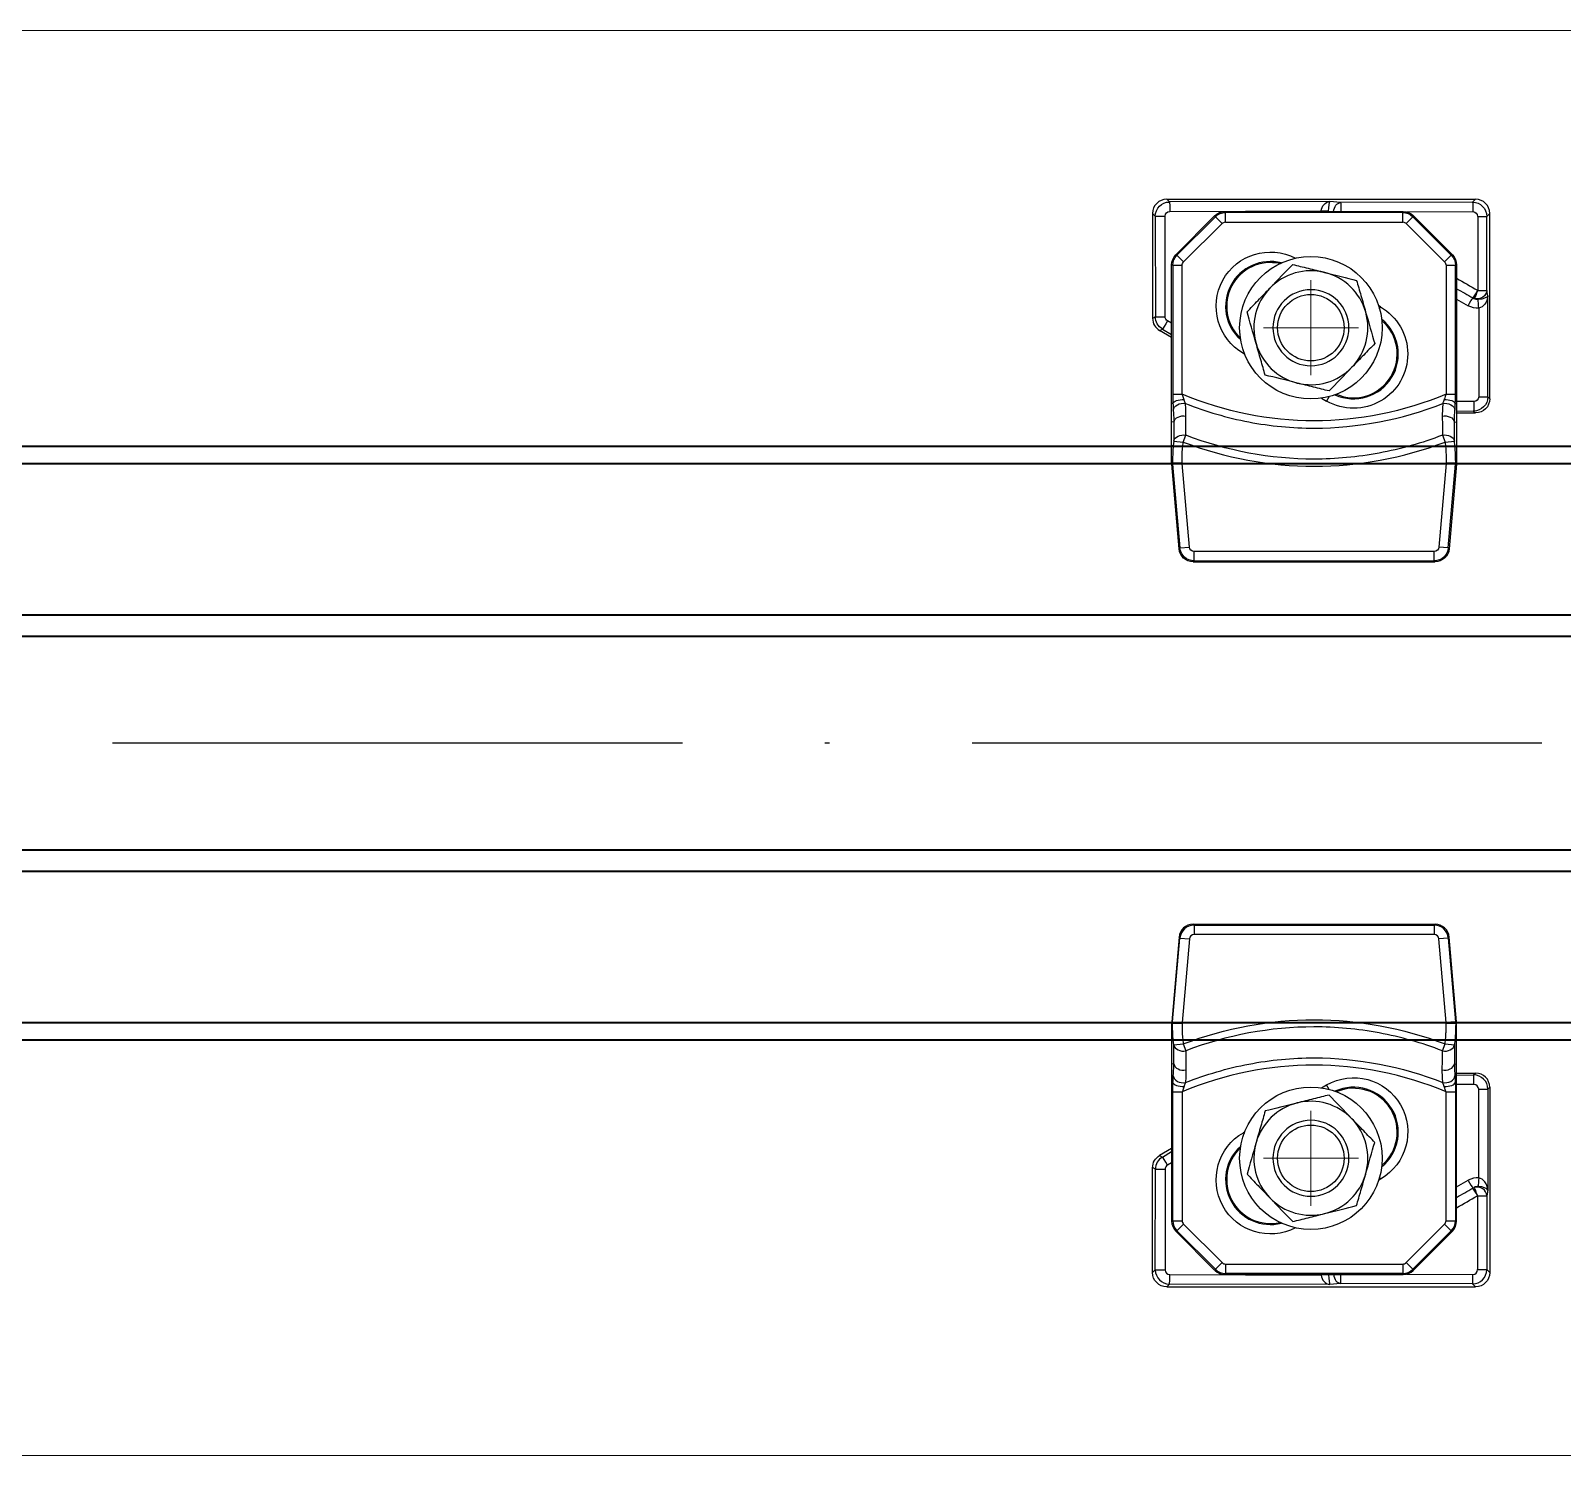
# Model space of a CAD drawing. Header units: centimetres. Extents: x 470464 to 524273, y 49611 to 59074.
# Drawn here: x 489144.79 to 489177.04, y 54392.56 to 54422.56 of the extents above; entities that cross this region are included whole.
import ezdxf

# ---------------------------------------------------------------- set-up
doc = ezdxf.new("R2010")
doc.units = ezdxf.units.CM
doc.header["$MEASUREMENT"] = 0
for name, pattern in [('1244_Aselsan_MIUM_3000$0$ACAD_ISO10W100', [18, 12, -3, 0, -3]), ('ACAD_ISO08W100', [36, 24, -3, 6, -3]), ('CHAIN', [0.3543, 0.2362, -0.0295, 0.0591, -0.0295]), ('XKITLINE00', [0])]:
    doc.linetypes.add(name, pattern=pattern)
for name, color, linetype, lineweight in [('1', 7, 'Continuous', 25), ('AAA_EKSEN', 1, 'ACAD_ISO08W100', 9), ('S-COLS-CONC', 4, 'Continuous', 40)]:
    doc.layers.add(name, color=color, linetype=linetype, lineweight=lineweight)

# ---------------------------------------------------------------- blocks, each defined once
blk = doc.blocks.new('K')
at = {"color": 2, "linetype": 'XKITLINE00', "lineweight": 0}
for p, q in [((489128.412, 45922.563), (489199.746, 45922.563)), ((489128.412, 45892.563), (489199.746, 45892.563))]:
    blk.add_line(p, q, dxfattribs=at)
at = {"color": 2, "linetype": '1244_Aselsan_MIUM_3000$0$ACAD_ISO10W100'}
blk.add_line((489128.412, 45907.563), (489228.2, 45907.563), dxfattribs=at)
at = {"layer": '1', "color": 2, "linetype": 'Continuous'}
for p, q in [((489168.711, 45919.013), (489175.213, 45919.013)), ((489168.769, 45918.955), (489168.711, 45919.013)), ((489172.145, 45918.965), (489168.769, 45918.955)), ((489172.373, 45918.942), (489172.145, 45918.965)), ((489175.151, 45918.951), (489172.373, 45918.942)), ((489175.213, 45919.013), (489175.151, 45918.951)), ((489168.412, 45918.714), (489168.47, 45918.655)), ((489168.412, 45918.714), (489168.412, 45916.504)), ((489168.47, 45918.655), (489168.471, 45916.538)), ((489168.677, 45916.539), (489168.676, 45918.656)), ((489168.776, 45918.756), (489171.963, 45918.766)), ((489168.902, 45917.843), (489169.726, 45918.667)), ((489169.736, 45918.645), (489168.925, 45917.833)), ((489169.726, 45918.668), (489169.736, 45918.645)), ((489169.877, 45918.504), (489169.736, 45918.645)), ((489169.947, 45918.732), (489169.938, 45918.755)), ((489169.938, 45918.755), (489173.69, 45918.755)), ((489173.681, 45918.732), (489169.947, 45918.732)), ((489169.947, 45918.533), (489169.947, 45918.732)), ((489173.69, 45918.755), (489173.681, 45918.732)), ((489173.681, 45918.533), (489173.681, 45918.732)), ((489173.751, 45918.504), (489173.892, 45918.645)), ((489173.759, 45918.747), (489175.158, 45918.751)), ((489173.892, 45918.645), (489173.902, 45918.668)), ((489174.703, 45917.833), (489173.892, 45918.645)), ((489173.902, 45918.667), (489174.726, 45917.843)), ((489175.258, 45918.652), (489175.258, 45917.094)), ((489175.258, 45918.652), (489175.45, 45918.652)), ((489175.45, 45918.652), (489175.512, 45918.714)), ((489175.45, 45917.094), (489175.45, 45918.652)), ((489175.512, 45914.811), (489175.512, 45918.714)), ((489169.065, 45917.692), (489169.877, 45918.504)), ((489169.947, 45918.533), (489173.681, 45918.533)), ((489173.751, 45918.504), (489174.563, 45917.692)), ((489168.814, 45917.631), (489168.837, 45917.622)), ((489168.814, 45914.709), (489168.814, 45917.631)), ((489168.837, 45917.622), (489168.837, 45914.908)), ((489168.837, 45917.622), (489169.036, 45917.622)), ((489168.925, 45917.833), (489168.902, 45917.843)), ((489169.065, 45917.692), (489168.925, 45917.833)), ((489169.036, 45914.908), (489169.036, 45917.622)), ((489174.563, 45917.692), (489174.703, 45917.833)), ((489174.592, 45917.622), (489174.791, 45917.622)), ((489174.592, 45917.622), (489174.592, 45914.908)), ((489174.726, 45917.843), (489174.703, 45917.833)), ((489174.791, 45917.622), (489174.814, 45917.631)), ((489174.791, 45914.908), (489174.791, 45917.622)), ((489174.814, 45917.631), (489174.814, 45914.709)), ((489175.258, 45917.094), (489175.45, 45917.094)), ((489175.473, 45916.976), (489175.45, 45917.094)), ((489175.472, 45914.851), (489175.473, 45916.976)), ((489173.212, 45916.744), (489173.174, 45916.766)), ((489173.191, 45916.708), (489173.212, 45916.744)), ((489174.814, 45916.911), (489175.059, 45916.771)), ((489175.281, 45916.72), (489175.28, 45914.852)), ((489168.471, 45916.538), (489168.412, 45916.504)), ((489168.561, 45916.246), (489168.619, 45916.28)), ((489168.619, 45916.28), (489168.814, 45916.166)), ((489168.814, 45916.402), (489168.727, 45916.453)), ((489168.814, 45916.099), (489168.561, 45916.246)), ((489170.324, 45915.767), (489170.338, 45915.79)), ((489170.324, 45915.767), (489170.353, 45915.751)), ((489168.841, 45914.709), (489168.814, 45914.709)), ((489168.837, 45914.908), (489169.036, 45914.908)), ((489171.968, 45914.824), (489172.075, 45914.762)), ((489172.129, 45914.857), (489172.075, 45914.762)), ((489174.592, 45914.908), (489174.791, 45914.908)), ((489174.787, 45914.709), (489174.814, 45914.709)), ((489175.18, 45914.753), (489174.814, 45914.754)), ((489175.512, 45914.811), (489175.472, 45914.851)), ((489174.814, 45914.554), (489175.173, 45914.553)), ((489174.814, 45914.513), (489175.213, 45914.513)), ((489175.173, 45914.553), (489175.213, 45914.513)), ((489168.814, 45913.826), (489168.814, 45914.326)), ((489168.86, 45914.321), (489168.814, 45914.326)), ((489169.057, 45913.899), (489169.112, 45914.044)), ((489174.516, 45914.044), (489174.571, 45913.899)), ((489174.768, 45914.321), (489174.814, 45914.326)), ((489174.814, 45914.326), (489174.814, 45913.826)), ((489168.848, 45913.822), (489168.814, 45913.826)), ((489168.859, 45913.92), (489168.848, 45913.822)), ((489168.848, 45913.822), (489169.047, 45913.802)), ((489168.859, 45913.92), (489169.057, 45913.899)), ((489169.047, 45913.802), (489169.057, 45913.899)), ((489174.571, 45913.899), (489174.769, 45913.92)), ((489174.571, 45913.899), (489174.581, 45913.802)), ((489174.581, 45913.802), (489174.78, 45913.822)), ((489174.78, 45913.822), (489174.769, 45913.92)), ((489174.78, 45913.822), (489174.814, 45913.826)), ((489168.971, 45911.651), (489168.815, 45913.432)), ((489168.833, 45913.46), (489169.032, 45913.459)), ((489168.834, 45913.433), (489169.033, 45913.45)), ((489168.834, 45913.433), (489168.988, 45911.67)), ((489169.187, 45911.687), (489169.033, 45913.45)), ((489174.595, 45913.45), (489174.441, 45911.687)), ((489174.794, 45913.433), (489174.595, 45913.45)), ((489174.596, 45913.459), (489174.795, 45913.46)), ((489174.64, 45911.67), (489174.794, 45913.433)), ((489174.813, 45913.432), (489174.657, 45911.651)), ((489168.988, 45911.67), (489168.971, 45911.651)), ((489168.988, 45911.67), (489169.187, 45911.687)), ((489174.342, 45911.596), (489169.286, 45911.596)), ((489169.286, 45911.397), (489169.286, 45911.596)), ((489174.342, 45911.397), (489174.342, 45911.596)), ((489174.64, 45911.67), (489174.441, 45911.687)), ((489174.657, 45911.651), (489174.64, 45911.67)), ((489169.269, 45911.378), (489169.286, 45911.397)), ((489169.269, 45911.378), (489174.359, 45911.378)), ((489169.286, 45911.397), (489174.342, 45911.397)), ((489174.342, 45911.397), (489174.359, 45911.378)), ((489169.269, 45903.747), (489169.286, 45903.728)), ((489169.269, 45903.747), (489174.359, 45903.747)), ((489169.286, 45903.728), (489169.286, 45903.529)), ((489169.286, 45903.728), (489174.342, 45903.728)), ((489174.342, 45903.728), (489174.359, 45903.747)), ((489174.342, 45903.728), (489174.342, 45903.529)), ((489168.971, 45903.474), (489168.815, 45901.693)), ((489168.834, 45901.692), (489168.988, 45903.455)), ((489168.988, 45903.455), (489168.971, 45903.474)), ((489168.988, 45903.455), (489169.187, 45903.438)), ((489169.187, 45903.438), (489169.033, 45901.675)), ((489174.342, 45903.529), (489169.286, 45903.529)), ((489174.64, 45903.455), (489174.441, 45903.438)), ((489174.595, 45901.675), (489174.441, 45903.438)), ((489174.657, 45903.474), (489174.64, 45903.455)), ((489174.64, 45903.455), (489174.794, 45901.692)), ((489174.813, 45901.693), (489174.657, 45903.474)), ((489168.833, 45901.665), (489169.032, 45901.666)), ((489168.834, 45901.692), (489169.033, 45901.675)), ((489174.794, 45901.692), (489174.595, 45901.675)), ((489174.596, 45901.666), (489174.795, 45901.665)), ((489168.848, 45901.303), (489168.814, 45901.299)), ((489168.814, 45901.299), (489168.814, 45900.799)), ((489168.848, 45901.303), (489169.047, 45901.323)), ((489168.859, 45901.205), (489168.848, 45901.303)), ((489168.859, 45901.205), (489169.057, 45901.226)), ((489169.047, 45901.323), (489169.057, 45901.226)), ((489169.057, 45901.226), (489169.112, 45901.081)), ((489174.516, 45901.081), (489174.571, 45901.226)), ((489174.571, 45901.226), (489174.581, 45901.323)), ((489174.571, 45901.226), (489174.769, 45901.205)), ((489174.581, 45901.323), (489174.78, 45901.303)), ((489174.78, 45901.303), (489174.769, 45901.205)), ((489174.78, 45901.303), (489174.814, 45901.299)), ((489174.814, 45900.799), (489174.814, 45901.299)), ((489168.86, 45900.804), (489168.814, 45900.799)), ((489174.768, 45900.804), (489174.814, 45900.799)), ((489174.814, 45900.613), (489175.213, 45900.613)), ((489174.814, 45900.571), (489175.173, 45900.573)), ((489175.173, 45900.573), (489175.213, 45900.613)), ((489168.814, 45900.416), (489168.814, 45897.494)), ((489168.841, 45900.416), (489168.814, 45900.416)), ((489168.837, 45897.503), (489168.837, 45900.217)), ((489168.837, 45900.217), (489169.036, 45900.217)), ((489169.036, 45900.217), (489169.036, 45897.503)), ((489171.968, 45900.301), (489172.075, 45900.363)), ((489172.129, 45900.268), (489172.075, 45900.363)), ((489174.592, 45900.217), (489174.791, 45900.217)), ((489174.592, 45897.503), (489174.592, 45900.217)), ((489174.787, 45900.416), (489174.814, 45900.416)), ((489174.791, 45900.217), (489174.791, 45897.503)), ((489174.814, 45897.494), (489174.814, 45900.416)), ((489175.18, 45900.372), (489174.814, 45900.371)), ((489175.281, 45898.405), (489175.28, 45900.273)), ((489175.512, 45900.314), (489175.472, 45900.274)), ((489175.472, 45900.274), (489175.473, 45898.149)), ((489175.512, 45900.314), (489175.512, 45896.411)), ((489170.324, 45899.358), (489170.353, 45899.374)), ((489170.324, 45899.358), (489170.338, 45899.335)), ((489168.814, 45899.026), (489168.561, 45898.879)), ((489168.561, 45898.879), (489168.619, 45898.845)), ((489168.619, 45898.845), (489168.814, 45898.959)), ((489168.471, 45898.587), (489168.412, 45898.621)), ((489168.412, 45896.411), (489168.412, 45898.621)), ((489168.47, 45896.47), (489168.471, 45898.587)), ((489168.677, 45898.586), (489168.676, 45896.469)), ((489168.814, 45898.723), (489168.727, 45898.672)), ((489173.212, 45898.381), (489173.174, 45898.359)), ((489173.191, 45898.418), (489173.212, 45898.381)), ((489174.814, 45898.214), (489175.059, 45898.354)), ((489175.258, 45898.031), (489175.45, 45898.031)), ((489175.258, 45896.473), (489175.258, 45898.031)), ((489175.473, 45898.149), (489175.45, 45898.031)), ((489175.45, 45898.031), (489175.45, 45896.473)), ((489168.814, 45897.494), (489168.837, 45897.503)), ((489168.837, 45897.503), (489169.036, 45897.503)), ((489168.925, 45897.292), (489168.902, 45897.282)), ((489168.902, 45897.282), (489169.726, 45896.458)), ((489169.065, 45897.433), (489168.925, 45897.292)), ((489169.736, 45896.48), (489168.925, 45897.292)), ((489169.065, 45897.433), (489169.877, 45896.621)), ((489173.751, 45896.621), (489174.563, 45897.433)), ((489174.703, 45897.292), (489173.892, 45896.48)), ((489173.902, 45896.458), (489174.726, 45897.282)), ((489174.563, 45897.433), (489174.703, 45897.292)), ((489174.592, 45897.503), (489174.791, 45897.503)), ((489174.726, 45897.282), (489174.703, 45897.292)), ((489174.791, 45897.503), (489174.814, 45897.494)), ((489169.877, 45896.621), (489169.736, 45896.48)), ((489173.751, 45896.621), (489173.892, 45896.48)), ((489168.412, 45896.411), (489168.47, 45896.47)), ((489168.776, 45896.369), (489171.963, 45896.359)), ((489169.726, 45896.457), (489169.736, 45896.48)), ((489169.947, 45896.393), (489169.938, 45896.37)), ((489169.938, 45896.37), (489173.69, 45896.37)), ((489169.947, 45896.592), (489173.681, 45896.592)), ((489169.947, 45896.592), (489169.947, 45896.393)), ((489173.681, 45896.393), (489169.947, 45896.393)), ((489173.681, 45896.592), (489173.681, 45896.393)), ((489173.69, 45896.37), (489173.681, 45896.393)), ((489173.759, 45896.378), (489175.158, 45896.374)), ((489173.892, 45896.48), (489173.902, 45896.457)), ((489175.258, 45896.473), (489175.45, 45896.473)), ((489175.45, 45896.473), (489175.512, 45896.411)), ((489168.769, 45896.17), (489168.711, 45896.113)), ((489168.711, 45896.113), (489175.213, 45896.113)), ((489172.145, 45896.16), (489168.769, 45896.17)), ((489172.373, 45896.183), (489172.145, 45896.16)), ((489175.151, 45896.174), (489172.373, 45896.183)), ((489175.213, 45896.113), (489175.151, 45896.174))]:
    blk.add_line(p, q, dxfattribs=at)
for centre, radius in [((489171.746, 45916.307), 1.5), ((489171.746, 45916.307), 0.7), ((489171.746, 45898.818), 1.5), ((489171.746, 45898.818), 0.7)]:
    blk.add_circle(centre, radius, dxfattribs=at)
at = {"layer": '1', "color": 2, "linetype": 'Continuous', "extrusion": (0, 0, -1)}
for centre in [(-489171.746, 45916.307), (-489171.746, 45898.818)]:
    blk.add_circle(centre, 0.8, dxfattribs=at)
for centre, start, end in [((-489170.893, 45916.758), 299.8539, 117.4717), ((-489172.644, 45915.753), 119.8539, 299.8539), ((-489172.644, 45899.372), 60.1461, 240.1461), ((-489170.893, 45898.367), 242.5283, 60.1461)]:
    blk.add_arc(centre, 1.142, start, end, dxfattribs=at)
at = {"layer": '1', "color": 2, "linetype": 'Continuous'}
for centre, radius, start, end in [((489170.893, 45916.758), 0.943, 75.8258, 228.463), ((489170.893, 45916.758), 0.92, 77.6089, 226.677), ((489171.746, 45916.307), 1.2, 76, 136), ((489171.746, 45916.307), 1.2, 16, 76), ((489171.746, 45916.307), 1.2, 136, 196), ((489171.746, 45916.307), 1.2, 316, 16), ((489172.644, 45915.753), 0.943, 245.4674, 51.1742), ((489172.644, 45915.753), 0.92, 246.9271, 49.7145), ((489171.746, 45916.307), 1.2, 196, 256), ((489171.746, 45916.307), 1.2, 256, 316), ((489172.644, 45899.372), 0.943, 308.8258, 114.5326), ((489172.644, 45899.372), 0.92, 310.2855, 113.0729), ((489171.746, 45898.818), 1.2, 104, 164), ((489171.746, 45898.818), 1.2, 44, 104), ((489171.746, 45898.818), 1.2, 344, 44), ((489170.893, 45898.367), 0.943, 131.537, 284.1742), ((489170.893, 45898.367), 0.92, 133.323, 282.3911), ((489171.746, 45898.818), 1.2, 164, 224), ((489171.746, 45898.818), 1.2, 284, 344), ((489171.746, 45898.818), 1.2, 224, 284)]:
    blk.add_arc(centre, radius, start, end, dxfattribs=at)
for centre, major_axis, ratio, start_param, end_param in [((489168.713, 45918.711), (-0.214, 0.214), 0.992433, 5.501585, 7.064785), ((489175.211, 45918.711), (-0.214, -0.214), 0.992433, 2.359993, 3.923193), ((489168.713, 45916.506), (-0.261, -0.15), 0.994945, 5.763279, 6.803091), ((489171.814, 45922.456), (0, -9.067), 0.918737, 5.945855, 6.620515), ((489169.27, 45903.446), (-0.204, 0.222), 0.995811, 5.544902, 7.021469), ((489169.287, 45903.428), (-0.221, -0.203), 0.997694, 3.974105, 5.450673), ((489174.341, 45903.428), (-0.221, 0.203), 0.997694, 3.974105, 5.450673), ((489174.358, 45903.446), (-0.204, -0.222), 0.995811, 2.403309, 3.879876), ((489169.287, 45903.428), (0.068, -0.0742), 0.993033, 2.403309, 3.879876), ((489174.341, 45903.428), (-0.068, -0.0742), 0.993033, 2.403309, 3.879876), ((489169.057, 45901.226), (-0.2, -0.001), 0.752836, 0.132804, 1.847295), ((489174.571, 45901.226), (-0.2, 0.001), 0.752836, 1.294298, 3.008789), ((489169.059, 45900.825), (-0.2, -0.001), 0.752479, 0.132721, 1.852962), ((489171.814, 45892.376), (0, 8.405), 0.918737, 5.915201, 6.65117), ((489174.569, 45900.825), (-0.2, 0.001), 0.752479, 1.288631, 3.008872), ((489169.047, 45900.557), (-0.199, 0.014), 0.74106, 0.130215, 1.915333), ((489174.581, 45900.557), (-0.199, -0.014), 0.74106, 1.22626, 3.011378), ((489175.173, 45900.373), (-0.001, 0.2), 0.034627, 4.708031, 6.195866), ((489175.172, 45900.273), (-0.267, 0.138), 0.998031, 3.623062, 5.186262), ((489175.211, 45900.311), (-0.214, -0.214), 0.992433, 2.359993, 3.923193), ((489169.04, 45900.416), (-0.2, 0.008), 0.422896, 0.096328, 1.761115), ((489174.588, 45900.416), (-0.2, -0.008), 0.422896, 1.380478, 3.045264), ((489175.179, 45900.272), (-0.0819, -0.0592), 0.989251, 2.52068, 4.08388), ((489175.273, 45900.274), (0.2, 0), 0.004269, 4.747034, 6.195918), ((489168.77, 45898.586), (-0.128, -0.271), 0.997202, 4.110755, 5.150568), ((489168.67, 45898.587), (-0.2, 0), 0.004243, 0.087267, 1.605444), ((489168.72, 45898.673), (-0.101, 0.173), 0.027764, 4.691233, 6.195885), ((489168.777, 45898.586), (-0.0667, 0.0748), 0.997721, 6.084759, 7.124571), ((489175.232, 45897.968), (-0.115, -0.426), 0.905428, 3.310168, 3.875491), ((489175.066, 45898.353), (-0.099, 0.174), 0.027964, 1.549906, 2.758993), ((489175.239, 45897.967), (-0.061, -0.253), 0.768803, 3.289543, 3.701099), ((489175.251, 45898.031), (-0.196, 0.038), 0.907507, 3.350606, 5.211047), ((489175.288, 45898.405), (0.016, 0.199), 0.034866, 1.569261, 2.70958), ((489175.274, 45898.149), (-0.201, 0.012), 0.369521, 3.302192, 4.751077), ((489175.274, 45898.149), (-0.042, 0.256), 0.76271, 4.58737, 6.036255), ((489122.003, 45868.006), (-148.546, -84.96), 0.001169, 1.933599, 1.936064), ((489122.009, 45868.005), (-148.541, -84.962), 0.002337, 1.9329, 1.936067), ((489175.246, 45898.029), (-0.099, 0.174), 0.030283, 4.695034, 5.900559), ((489175.251, 45898.031), (-0.071, 0.187), 0.032625, 4.699988, 5.905162), ((489169.115, 45897.494), (-0.278, -0.115), 0.997326, 5.892062, 6.674309), ((489169.137, 45897.503), (-0.115, 0.277), 0.998522, 1.179673, 1.96192), ((489169.137, 45897.503), (-0.0928, -0.0384), 0.995546, 5.892062, 6.674309), ((489174.491, 45897.503), (0.0928, -0.0384), 0.995546, 5.892062, 6.674309), ((489174.491, 45897.503), (-0.115, -0.277), 0.998522, 1.179673, 1.96192), ((489174.513, 45897.494), (-0.278, 0.115), 0.997326, 2.750469, 3.532716), ((489169.948, 45896.692), (0.0384, 0.0928), 0.995546, 2.750469, 3.532716), ((489173.68, 45896.692), (0.0384, -0.0928), 0.995546, 5.892062, 6.674309), ((489168.669, 45896.47), (-0.2, 0), 0.004243, 0.087267, 1.605444), ((489168.769, 45896.47), (-0.175, 0.243), 0.996422, 0.949848, 2.513048), ((489168.776, 45896.469), (-0.0469, -0.0889), 0.994028, 5.200197, 6.763397), ((489168.769, 45896.37), (-0.001, -0.2), 0.034652, 0.087319, 1.566648), ((489169.939, 45896.671), (-0.115, -0.278), 0.997326, 5.892062, 6.674309), ((489169.948, 45896.692), (-0.277, 0.115), 0.998522, 1.179673, 1.96192), ((489172.481, 45896.394), (-0.516, -0.056), 0.770786, 6.203754, 6.230389), ((489171.97, 45896.358), (-0.2, -0.008), 0.005639, 3.866293, 4.746837), ((489172.145, 45896.359), (-0.076, 0.188), 0.878606, 1.230281, 2.70961), ((489172.145, 45896.359), (-0.003, 0.201), 0.124494, 1.540952, 3.020281), ((489172.373, 45896.382), (0.02, -0.199), 0.74823, 4.69971, 6.151435), ((489172.373, 45896.382), (0.001, 0.2), 0.034899, 3.228912, 4.651252), ((489173.68, 45896.692), (-0.277, -0.115), 0.998522, 1.179673, 1.96192), ((489173.689, 45896.671), (-0.115, 0.278), 0.997326, 2.750469, 3.532716), ((489175.15, 45896.474), (-0.266, -0.139), 0.998207, 1.09196, 2.65516), ((489175.151, 45896.374), (0.001, 0.2), 0.034899, 3.228912, 4.712496), ((489175.157, 45896.474), (-0.0807, 0.0609), 0.988978, 2.219923, 3.783123)]:
    blk.add_ellipse(centre, major_axis=major_axis, ratio=ratio, start_param=start_param, end_param=end_param, dxfattribs=at)
at = {"layer": '1', "color": 2, "linetype": 'Continuous', "extrusion": (0, 0, -1)}
for centre, major_axis, ratio, start_param, end_param in [((489168.769, 45918.655), (-0.175, -0.243), 0.996422, 0.949848, 2.513048), ((489168.769, 45918.755), (-0.001, 0.2), 0.034652, 0.087319, 1.566648), ((489172.145, 45918.766), (-0.076, -0.188), 0.878606, 1.230281, 2.70961), ((489172.145, 45918.766), (-0.003, -0.201), 0.124494, 1.540952, 3.020281), ((489172.373, 45918.743), (0.02, 0.199), 0.74823, 4.69971, 6.151435), ((489172.373, 45918.743), (0.001, -0.2), 0.034899, 3.228912, 4.651252), ((489175.15, 45918.651), (-0.266, 0.139), 0.998207, 1.09196, 2.65516), ((489175.151, 45918.751), (0.001, -0.2), 0.034899, 3.228912, 4.712496), ((489168.669, 45918.655), (-0.2, 0), 0.004243, 0.087267, 1.605444), ((489168.776, 45918.656), (-0.0469, 0.0889), 0.994028, 5.200197, 6.763397), ((489169.939, 45918.455), (-0.115, 0.278), 0.997326, 5.892062, 6.674309), ((489169.948, 45918.433), (-0.277, -0.115), 0.998522, 1.179673, 1.96192), ((489171.97, 45918.767), (-0.2, 0.008), 0.005639, 3.866293, 4.746837), ((489172.481, 45918.731), (-0.516, 0.056), 0.770786, 6.203754, 6.230389), ((489173.68, 45918.433), (-0.277, 0.115), 0.998522, 1.179673, 1.96192), ((489173.689, 45918.455), (-0.115, -0.278), 0.997326, 2.750469, 3.532716), ((489175.157, 45918.651), (-0.0807, -0.0609), 0.988978, 2.219923, 3.783123), ((489169.948, 45918.433), (0.0384, -0.0928), 0.995546, 2.750469, 3.532716), ((489173.68, 45918.433), (0.0384, 0.0928), 0.995546, 5.892062, 6.674309), ((489169.115, 45917.631), (-0.278, 0.115), 0.997326, 5.892062, 6.674309), ((489169.137, 45917.622), (-0.115, -0.277), 0.998522, 1.179673, 1.96192), ((489169.137, 45917.622), (-0.0928, 0.0384), 0.995546, 5.892062, 6.674309), ((489174.491, 45917.622), (0.0928, 0.0384), 0.995546, 5.892062, 6.674309), ((489174.491, 45917.622), (-0.115, 0.277), 0.998522, 1.179673, 1.96192), ((489174.513, 45917.631), (-0.278, -0.115), 0.997326, 2.750469, 3.532716), ((489122.009, 45947.12), (-148.541, 84.962), 0.002337, 1.9329, 1.936067), ((489122.003, 45947.119), (-148.546, 84.96), 0.001169, 1.933599, 1.936064), ((489175.066, 45916.772), (-0.099, -0.174), 0.027964, 1.549906, 2.758993), ((489175.246, 45917.096), (-0.099, -0.174), 0.030283, 4.695034, 5.900559), ((489175.251, 45917.094), (-0.196, -0.038), 0.907507, 3.350606, 5.211047), ((489175.251, 45917.094), (-0.071, -0.187), 0.032625, 4.699988, 5.905162), ((489175.274, 45916.976), (-0.201, -0.012), 0.369521, 3.302192, 4.751077), ((489175.274, 45916.976), (-0.042, -0.256), 0.76271, 4.58737, 6.036255), ((489175.232, 45917.157), (-0.115, 0.426), 0.905428, 3.310168, 3.875491), ((489175.239, 45917.158), (-0.061, 0.253), 0.768803, 3.289543, 3.701099), ((489175.288, 45916.72), (0.016, -0.199), 0.034866, 1.569261, 2.70958), ((489168.67, 45916.538), (-0.2, 0), 0.004243, 0.087267, 1.605444), ((489168.77, 45916.539), (-0.128, 0.271), 0.997202, 4.110755, 5.150568), ((489168.72, 45916.452), (-0.101, -0.173), 0.027764, 4.691233, 6.195885), ((489168.777, 45916.539), (-0.0667, -0.0748), 0.997721, 6.084759, 7.124571), ((489169.04, 45914.709), (-0.2, -0.008), 0.422896, 0.096328, 1.761115), ((489169.047, 45914.568), (-0.199, -0.014), 0.74106, 0.130215, 1.915333), ((489171.814, 45922.75), (0, -8.405), 0.918737, 5.915201, 6.65117), ((489174.581, 45914.568), (-0.199, 0.014), 0.74106, 1.22626, 3.011378), ((489174.588, 45914.709), (-0.2, 0.008), 0.422896, 1.380478, 3.045264), ((489175.172, 45914.852), (-0.267, -0.138), 0.998031, 3.623062, 5.186262), ((489175.173, 45914.752), (-0.001, -0.2), 0.034627, 4.708031, 6.195866), ((489175.179, 45914.853), (-0.0819, 0.0592), 0.989251, 2.52068, 4.08388), ((489175.211, 45914.814), (-0.214, 0.214), 0.992433, 2.359993, 3.923193), ((489175.273, 45914.851), (0.2, 0), 0.004269, 4.747034, 6.195918), ((489169.059, 45914.3), (-0.2, 0.001), 0.752479, 0.132721, 1.852962), ((489174.569, 45914.3), (-0.2, -0.001), 0.752479, 1.288631, 3.008872), ((489169.057, 45913.899), (-0.2, 0.001), 0.752836, 0.132804, 1.847295), ((489174.571, 45913.899), (-0.2, -0.001), 0.752836, 1.294298, 3.008789), ((489169.27, 45911.679), (-0.204, -0.222), 0.995811, 5.544902, 7.021469), ((489169.287, 45911.697), (-0.221, 0.203), 0.997694, 3.974105, 5.450673), ((489169.287, 45911.697), (0.068, 0.0742), 0.993033, 2.403309, 3.879876), ((489174.341, 45911.697), (-0.068, 0.0742), 0.993033, 2.403309, 3.879876), ((489174.341, 45911.697), (-0.221, -0.203), 0.997694, 3.974105, 5.450673), ((489174.358, 45911.679), (-0.204, 0.222), 0.995811, 2.403309, 3.879876), ((489171.814, 45892.669), (0, 9.067), 0.918737, 5.945855, 6.620515), ((489168.713, 45898.619), (-0.261, 0.15), 0.994945, 5.763279, 6.803091), ((489168.713, 45896.414), (-0.214, -0.214), 0.992433, 5.501585, 7.064785), ((489175.211, 45896.414), (-0.214, 0.214), 0.992433, 2.359993, 3.923193)]:
    blk.add_ellipse(centre, major_axis=major_axis, ratio=ratio, start_param=start_param, end_param=end_param, dxfattribs=at)
at = {"layer": '1', "color": 2, "linetype": 'Continuous'}
for points, weights in [([(489169.726, 45918.667), (489169.726, 45918.668), (489169.726, 45918.668)], [0.500000032004, 0.499999967996, 0.500000032004]), ([(489169.938, 45918.755), (489169.938, 45918.755), (489169.938, 45918.755)], [0.500000031722, 0.499999968278, 0.500000031722]), ([(489173.69, 45918.755), (489173.69, 45918.755), (489173.69, 45918.755)], [0.500000031229, 0.499999968771, 0.500000031229]), ([(489173.902, 45918.668), (489173.902, 45918.668), (489173.902, 45918.667)], [0.500000031836, 0.499999968164, 0.500000031836]), ([(489168.814, 45917.631), (489168.814, 45917.631), (489168.814, 45917.631)], [0.500000031564, 0.499999968436, 0.500000031564]), ([(489168.902, 45917.843), (489168.902, 45917.843), (489168.902, 45917.843)], [0.500000032286, 0.499999967714, 0.500000032286]), ([(489174.726, 45917.843), (489174.726, 45917.843), (489174.726, 45917.843)], [0.500000031966, 0.499999968034, 0.500000031966]), ([(489174.814, 45917.631), (489174.814, 45917.631), (489174.814, 45917.631)], [0.500000031519, 0.499999968481, 0.500000031519]), ([(489168.971, 45911.651), (489168.971, 45911.651), (489168.971, 45911.651)], [0.500000154951, 0.499999845049, 0.500000154951]), ([(489174.657, 45911.651), (489174.657, 45911.651), (489174.657, 45911.651)], [0.500000154962, 0.499999845038, 0.500000154962]), ([(489169.269, 45911.378), (489169.269, 45911.378), (489169.269, 45911.378)], [0.500000154953, 0.499999845047, 0.500000154953]), ([(489174.359, 45911.378), (489174.359, 45911.378), (489174.359, 45911.378)], [0.500000154938, 0.499999845062, 0.500000154938]), ([(489169.269, 45903.747), (489169.269, 45903.747), (489169.269, 45903.747)], [0.500000154953, 0.499999845047, 0.500000154953]), ([(489174.359, 45903.747), (489174.359, 45903.747), (489174.359, 45903.747)], [0.500000154938, 0.499999845062, 0.500000154938]), ([(489168.971, 45903.474), (489168.971, 45903.474), (489168.971, 45903.474)], [0.500000154951, 0.499999845049, 0.500000154951]), ([(489174.657, 45903.474), (489174.657, 45903.474), (489174.657, 45903.474)], [0.500000154962, 0.499999845038, 0.500000154962]), ([(489168.814, 45897.494), (489168.814, 45897.494), (489168.814, 45897.494)], [0.500000031564, 0.499999968436, 0.500000031564]), ([(489168.902, 45897.282), (489168.902, 45897.282), (489168.902, 45897.282)], [0.500000032286, 0.499999967714, 0.500000032286]), ([(489174.726, 45897.282), (489174.726, 45897.282), (489174.726, 45897.282)], [0.500000031966, 0.499999968034, 0.500000031966]), ([(489174.814, 45897.494), (489174.814, 45897.494), (489174.814, 45897.494)], [0.500000031519, 0.499999968481, 0.500000031519]), ([(489169.726, 45896.458), (489169.726, 45896.457), (489169.726, 45896.457)], [0.500000032004, 0.499999967996, 0.500000032004]), ([(489169.938, 45896.37), (489169.938, 45896.37), (489169.938, 45896.37)], [0.500000031722, 0.499999968278, 0.500000031722]), ([(489173.69, 45896.37), (489173.69, 45896.37), (489173.69, 45896.37)], [0.500000031229, 0.499999968771, 0.500000031229]), ([(489173.902, 45896.457), (489173.902, 45896.457), (489173.902, 45896.458)], [0.500000031836, 0.499999968164, 0.500000031836])]:
    blk.add_rational_spline(points, weights, degree=2, dxfattribs=at)
for points in [[(489170.882, 45917.141), (489171.051, 45917.315), (489171.214, 45917.485), (489171.364, 45917.639)], [(489172.036, 45917.472), (489172.271, 45917.413), (489172.5, 45917.356), (489172.708, 45917.304)], [(489175.156, 45916.934), (489175.166, 45916.928), (489175.177, 45916.923), (489175.187, 45916.919)], [(489175.258, 45917.094), (489175.256, 45917.094), (489175.255, 45917.095), (489175.253, 45917.096)], [(489170.592, 45915.976), (489170.525, 45916.209), (489170.46, 45916.436), (489170.401, 45916.642)], [(489172.899, 45916.638), (489172.966, 45916.405), (489173.031, 45916.179), (489173.09, 45915.972)], [(489171.455, 45915.143), (489171.221, 45915.201), (489170.992, 45915.258), (489170.783, 45915.31)], [(489172.609, 45915.474), (489172.441, 45915.3), (489172.277, 45915.13), (489172.128, 45914.975)], [(489174.787, 45914.709), (489174.79, 45914.771), (489174.791, 45914.838), (489174.791, 45914.908)], [(489168.86, 45914.321), (489168.86, 45914.187), (489168.859, 45914.054), (489168.859, 45913.92)], [(489174.769, 45913.92), (489174.769, 45914.054), (489174.768, 45914.187), (489174.768, 45914.321)], [(489168.833, 45913.46), (489168.827, 45913.46), (489168.82, 45913.459), (489168.814, 45913.459)], [(489168.814, 45913.459), (489168.814, 45913.459), (489168.814, 45913.458), (489168.814, 45913.458)], [(489168.814, 45913.458), (489168.814, 45913.45), (489168.814, 45913.441), (489168.815, 45913.433)], [(489168.815, 45913.433), (489168.815, 45913.432), (489168.815, 45913.432), (489168.815, 45913.432)], [(489168.833, 45913.46), (489168.833, 45913.451), (489168.833, 45913.442), (489168.834, 45913.433)], [(489169.033, 45913.45), (489169.032, 45913.453), (489169.032, 45913.456), (489169.032, 45913.459)], [(489174.596, 45913.459), (489174.596, 45913.456), (489174.596, 45913.453), (489174.595, 45913.45)], [(489174.794, 45913.433), (489174.795, 45913.442), (489174.795, 45913.451), (489174.795, 45913.46)], [(489174.794, 45913.433), (489174.8, 45913.433), (489174.807, 45913.432), (489174.813, 45913.432)], [(489174.814, 45913.459), (489174.808, 45913.459), (489174.801, 45913.46), (489174.795, 45913.46)], [(489174.813, 45913.433), (489174.814, 45913.441), (489174.814, 45913.45), (489174.814, 45913.458)], [(489174.813, 45913.432), (489174.813, 45913.432), (489174.813, 45913.432), (489174.813, 45913.433)], [(489174.814, 45913.458), (489174.814, 45913.458), (489174.814, 45913.459), (489174.814, 45913.459)], [(489168.814, 45901.667), (489168.814, 45901.675), (489168.814, 45901.684), (489168.815, 45901.693)], [(489168.814, 45901.666), (489168.814, 45901.666), (489168.814, 45901.667), (489168.814, 45901.667)], [(489168.833, 45901.665), (489168.827, 45901.665), (489168.82, 45901.666), (489168.814, 45901.666)], [(489168.815, 45901.693), (489168.815, 45901.693), (489168.815, 45901.693), (489168.815, 45901.693)], [(489168.833, 45901.665), (489168.833, 45901.674), (489168.833, 45901.683), (489168.834, 45901.692)], [(489169.033, 45901.675), (489169.032, 45901.672), (489169.032, 45901.669), (489169.032, 45901.666)], [(489174.596, 45901.666), (489174.596, 45901.669), (489174.596, 45901.672), (489174.595, 45901.675)], [(489174.794, 45901.692), (489174.8, 45901.692), (489174.807, 45901.693), (489174.813, 45901.693)], [(489174.794, 45901.692), (489174.795, 45901.683), (489174.795, 45901.674), (489174.795, 45901.665)], [(489174.814, 45901.666), (489174.808, 45901.666), (489174.801, 45901.665), (489174.795, 45901.665)], [(489174.813, 45901.693), (489174.814, 45901.684), (489174.814, 45901.675), (489174.814, 45901.667)], [(489174.813, 45901.693), (489174.813, 45901.693), (489174.813, 45901.693), (489174.813, 45901.693)], [(489174.814, 45901.667), (489174.814, 45901.667), (489174.814, 45901.666), (489174.814, 45901.666)], [(489168.86, 45900.804), (489168.86, 45900.938), (489168.859, 45901.071), (489168.859, 45901.205)], [(489174.769, 45901.205), (489174.769, 45901.071), (489174.768, 45900.938), (489174.768, 45900.804)], [(489172.609, 45899.651), (489172.441, 45899.825), (489172.277, 45899.995), (489172.128, 45900.15)], [(489174.787, 45900.416), (489174.79, 45900.354), (489174.791, 45900.287), (489174.791, 45900.217)], [(489171.455, 45899.982), (489171.221, 45899.924), (489170.992, 45899.867), (489170.783, 45899.815)], [(489170.592, 45899.149), (489170.525, 45898.916), (489170.46, 45898.689), (489170.401, 45898.483)], [(489172.899, 45898.487), (489172.966, 45898.72), (489173.031, 45898.946), (489173.09, 45899.153)], [(489170.882, 45897.984), (489171.051, 45897.81), (489171.214, 45897.64), (489171.364, 45897.486)], [(489175.156, 45898.191), (489175.166, 45898.197), (489175.177, 45898.202), (489175.187, 45898.206)], [(489175.258, 45898.031), (489175.256, 45898.031), (489175.255, 45898.03), (489175.253, 45898.029)], [(489172.036, 45897.653), (489172.271, 45897.712), (489172.5, 45897.769), (489172.708, 45897.821)]]:
    blk.add_open_spline(points, degree=3, dxfattribs=at)
for points, knots in [([(489171.364, 45917.639), (489171.468, 45917.613), (489171.575, 45917.586), (489171.799, 45917.531), (489171.918, 45917.501), (489172.036, 45917.472)], [0, 0, 0, 0, 0.5, 0.5, 1, 1, 1, 1]), ([(489172.708, 45917.304), (489172.738, 45917.201), (489172.768, 45917.094), (489172.832, 45916.873), (489172.866, 45916.755), (489172.899, 45916.638)], [0, 0, 0, 0, 0.5, 0.5, 1, 1, 1, 1]), ([(489170.401, 45916.642), (489170.476, 45916.72), (489170.553, 45916.799), (489170.713, 45916.965), (489170.798, 45917.053), (489170.882, 45917.141)], [0, 0, 0, 0, 0.5, 0.5, 1, 1, 1, 1]), ([(489170.783, 45915.31), (489170.753, 45915.414), (489170.723, 45915.52), (489170.66, 45915.741), (489170.626, 45915.859), (489170.592, 45915.976)], [0, 0, 0, 0, 0.5, 0.5, 1, 1, 1, 1]), ([(489173.09, 45915.972), (489173.015, 45915.895), (489172.939, 45915.815), (489172.779, 45915.65), (489172.693, 45915.561), (489172.609, 45915.474)], [0, 0, 0, 0, 0.5, 0.5, 1, 1, 1, 1]), ([(489172.128, 45914.975), (489172.023, 45915.001), (489171.916, 45915.028), (489171.693, 45915.084), (489171.574, 45915.113), (489171.455, 45915.143)], [0, 0, 0, 0, 0.5, 0.5, 1, 1, 1, 1]), ([(489168.814, 45914.326), (489168.814, 45914.351), (489168.814, 45914.401), (489168.814, 45914.496), (489168.814, 45914.599), (489168.814, 45914.672), (489168.814, 45914.709)], [0, 0, 0, 0, 0.25, 0.5, 0.749999, 1, 1, 1, 1]), ([(489168.837, 45914.908), (489168.837, 45914.889), (489168.837, 45914.871), (489168.837, 45914.853), (489168.838, 45914.803), (489168.839, 45914.754), (489168.841, 45914.709)], [0, 0, 0, 0, 0.267342, 0.267342, 0.267342, 1, 1, 1, 1]), ([(489168.841, 45914.709), (489168.841, 45914.709), (489168.841, 45914.709), (489168.843, 45914.666), (489168.845, 45914.626), (489168.847, 45914.586), (489168.848, 45914.579), (489168.848, 45914.573)], [0, 0, 0, 0, 0.000035, 0.000035, 0.836112, 0.836112, 1, 1, 1, 1]), ([(489169.075, 45914.793), (489169.065, 45914.818), (489169.056, 45914.846), (489169.047, 45914.874), (489169.047, 45914.875), (489169.043, 45914.886), (489169.04, 45914.897), (489169.036, 45914.908)], [0, 0, 0, 0, 0.704482, 0.704482, 0.731136, 0.731136, 1, 1, 1, 1]), ([(489169.105, 45914.712), (489169.097, 45914.732), (489169.088, 45914.756), (489169.077, 45914.785), (489169.076, 45914.789), (489169.075, 45914.793)], [0, 0, 0, 0, 0.864692, 0.864692, 1, 1, 1, 1]), ([(489169.105, 45914.712), (489169.537, 45914.541), (489169.983, 45914.411), (489170.893, 45914.236), (489171.357, 45914.193), (489172.735, 45914.193), (489173.66, 45914.371), (489174.523, 45914.712)], [0, 0, 0, 0, 0.25, 0.25, 0.5, 0.5, 1, 1, 1, 1]), ([(489169.115, 45914.444), (489169.115, 45914.482), (489169.114, 45914.519), (489169.112, 45914.595), (489169.11, 45914.633), (489169.107, 45914.684), (489169.106, 45914.698), (489169.105, 45914.712)], [0, 0, 0, 0, 0.423047, 0.423047, 0.845832, 0.845832, 1, 1, 1, 1]), ([(489174.523, 45914.712), (489174.52, 45914.667), (489174.518, 45914.622), (489174.514, 45914.533), (489174.513, 45914.488), (489174.513, 45914.444)], [0, 0, 0, 0, 0.500153, 0.500153, 1, 1, 1, 1]), ([(489174.553, 45914.793), (489174.544, 45914.768), (489174.535, 45914.743), (489174.526, 45914.719), (489174.525, 45914.715), (489174.523, 45914.712)], [0, 0, 0, 0, 0.863107, 0.863107, 1, 1, 1, 1]), ([(489174.592, 45914.908), (489174.581, 45914.874), (489174.57, 45914.84), (489174.557, 45914.803), (489174.555, 45914.798), (489174.553, 45914.793)], [0, 0, 0, 0, 0.858601, 0.858601, 1, 1, 1, 1]), ([(489174.78, 45914.573), (489174.782, 45914.604), (489174.784, 45914.642), (489174.786, 45914.692), (489174.787, 45914.7), (489174.787, 45914.709), (489174.787, 45914.709), (489174.787, 45914.709)], [0, 0, 0, 0, 0.836069, 0.836069, 0.999965, 0.999965, 1, 1, 1, 1]), ([(489174.814, 45914.709), (489174.814, 45914.672), (489174.814, 45914.599), (489174.814, 45914.496), (489174.814, 45914.401), (489174.814, 45914.351), (489174.814, 45914.326)], [0, 0, 0, 0, 0.250001, 0.5, 0.75, 1, 1, 1, 1]), ([(489168.848, 45914.573), (489168.849, 45914.56), (489168.85, 45914.546), (489168.854, 45914.497), (489168.856, 45914.461), (489168.859, 45914.389), (489168.86, 45914.354), (489168.86, 45914.321), (489168.86, 45914.321), (489168.86, 45914.321)], [0, 0, 0, 0, 0.155547, 0.155547, 0.580528, 0.580528, 0.999985, 0.999985, 1, 1, 1, 1]), ([(489169.112, 45914.044), (489169.113, 45914.132), (489169.113, 45914.219), (489169.114, 45914.353), (489169.115, 45914.398), (489169.115, 45914.444)], [0, 0, 0, 0, 0.657537, 0.657537, 1, 1, 1, 1]), ([(489174.513, 45914.444), (489174.514, 45914.356), (489174.514, 45914.269), (489174.515, 45914.135), (489174.516, 45914.09), (489174.516, 45914.044)], [0, 0, 0, 0, 0.657537, 0.657537, 1, 1, 1, 1]), ([(489174.768, 45914.321), (489174.768, 45914.321), (489174.768, 45914.321), (489174.768, 45914.361), (489174.769, 45914.402), (489174.774, 45914.487), (489174.776, 45914.53), (489174.78, 45914.573)], [0, 0, 0, 0, 0.000015, 0.000015, 0.496417, 0.496417, 1, 1, 1, 1]), ([(489174.516, 45914.044), (489174.083, 45913.878), (489173.639, 45913.752), (489172.731, 45913.583), (489172.268, 45913.54), (489170.897, 45913.541), (489169.975, 45913.713), (489169.112, 45914.044)], [0, 0, 0, 0, 0.25, 0.25, 0.5, 0.5, 1, 1, 1, 1]), ([(489168.814, 45913.459), (489168.814, 45913.491), (489168.814, 45913.558), (489168.814, 45913.657), (489168.814, 45913.751), (489168.814, 45913.801), (489168.814, 45913.826)], [0, 0, 0, 0, 0.225713, 0.483808, 0.741904, 1, 1, 1, 1]), ([(489168.848, 45913.822), (489168.848, 45913.822), (489168.848, 45913.822), (489168.843, 45913.774), (489168.84, 45913.726), (489168.836, 45913.641), (489168.835, 45913.605), (489168.834, 45913.532), (489168.833, 45913.496), (489168.833, 45913.46)], [0, 0, 0, 0, 0.000017, 0.000017, 0.401467, 0.401467, 0.701656, 0.701656, 1, 1, 1, 1]), ([(489169.032, 45913.459), (489169.032, 45913.494), (489169.033, 45913.529), (489169.034, 45913.598), (489169.036, 45913.633), (489169.039, 45913.713), (489169.042, 45913.757), (489169.047, 45913.802)], [0, 0, 0, 0, 0.304321, 0.304321, 0.608496, 0.608496, 1, 1, 1, 1]), ([(489174.581, 45913.802), (489174.586, 45913.76), (489174.588, 45913.717), (489174.592, 45913.639), (489174.593, 45913.603), (489174.595, 45913.531), (489174.596, 45913.495), (489174.596, 45913.459)], [0, 0, 0, 0, 0.37098, 0.37098, 0.685408, 0.685408, 1, 1, 1, 1]), ([(489174.795, 45913.46), (489174.795, 45913.497), (489174.794, 45913.535), (489174.793, 45913.609), (489174.791, 45913.647), (489174.787, 45913.731), (489174.784, 45913.777), (489174.78, 45913.822)], [0, 0, 0, 0, 0.308433, 0.308433, 0.618953, 0.618953, 1, 1, 1, 1]), ([(489174.814, 45913.826), (489174.814, 45913.801), (489174.814, 45913.751), (489174.814, 45913.657), (489174.814, 45913.558), (489174.814, 45913.491), (489174.814, 45913.459)], [0, 0, 0, 0, 0.258096, 0.516192, 0.774287, 1, 1, 1, 1]), ([(489168.815, 45913.432), (489168.821, 45913.432), (489168.826, 45913.433), (489168.833, 45913.433), (489168.833, 45913.433), (489168.834, 45913.433)], [0, 0, 0, 0, 0.876308, 0.876308, 1, 1, 1, 1]), ([(489168.814, 45901.666), (489168.814, 45901.634), (489168.814, 45901.567), (489168.814, 45901.468), (489168.814, 45901.374), (489168.814, 45901.324), (489168.814, 45901.299)], [0, 0, 0, 0, 0.225713, 0.483808, 0.741904, 1, 1, 1, 1]), ([(489168.815, 45901.693), (489168.821, 45901.693), (489168.826, 45901.692), (489168.833, 45901.692), (489168.833, 45901.692), (489168.834, 45901.692)], [0, 0, 0, 0, 0.876308, 0.876308, 1, 1, 1, 1]), ([(489168.848, 45901.303), (489168.848, 45901.303), (489168.848, 45901.303), (489168.843, 45901.351), (489168.84, 45901.399), (489168.836, 45901.484), (489168.835, 45901.521), (489168.834, 45901.593), (489168.833, 45901.629), (489168.833, 45901.665)], [0, 0, 0, 0, 0.000017, 0.000017, 0.401467, 0.401467, 0.701656, 0.701656, 1, 1, 1, 1]), ([(489169.032, 45901.666), (489169.032, 45901.631), (489169.033, 45901.596), (489169.034, 45901.527), (489169.036, 45901.492), (489169.039, 45901.412), (489169.042, 45901.368), (489169.047, 45901.323)], [0, 0, 0, 0, 0.304321, 0.304321, 0.608496, 0.608496, 1, 1, 1, 1]), ([(489174.516, 45901.081), (489174.083, 45901.247), (489173.639, 45901.373), (489172.731, 45901.542), (489172.268, 45901.585), (489170.897, 45901.584), (489169.975, 45901.412), (489169.112, 45901.081)], [0, 0, 0, 0, 0.25, 0.25, 0.5, 0.5, 1, 1, 1, 1]), ([(489174.581, 45901.323), (489174.586, 45901.365), (489174.588, 45901.408), (489174.592, 45901.486), (489174.593, 45901.522), (489174.595, 45901.594), (489174.596, 45901.63), (489174.596, 45901.666)], [0, 0, 0, 0, 0.37098, 0.37098, 0.685408, 0.685408, 1, 1, 1, 1]), ([(489174.795, 45901.665), (489174.795, 45901.628), (489174.794, 45901.59), (489174.793, 45901.516), (489174.791, 45901.478), (489174.787, 45901.394), (489174.784, 45901.348), (489174.78, 45901.303)], [0, 0, 0, 0, 0.308433, 0.308433, 0.618953, 0.618953, 1, 1, 1, 1]), ([(489174.814, 45901.299), (489174.814, 45901.324), (489174.814, 45901.374), (489174.814, 45901.468), (489174.814, 45901.567), (489174.814, 45901.634), (489174.814, 45901.666)], [0, 0, 0, 0, 0.258096, 0.516192, 0.774287, 1, 1, 1, 1]), ([(489168.814, 45900.799), (489168.814, 45900.774), (489168.814, 45900.724), (489168.814, 45900.629), (489168.814, 45900.526), (489168.814, 45900.453), (489168.814, 45900.416)], [0, 0, 0, 0, 0.25, 0.5, 0.749999, 1, 1, 1, 1]), ([(489168.848, 45900.552), (489168.849, 45900.565), (489168.85, 45900.579), (489168.854, 45900.628), (489168.856, 45900.665), (489168.859, 45900.736), (489168.86, 45900.771), (489168.86, 45900.804), (489168.86, 45900.804), (489168.86, 45900.804)], [0, 0, 0, 0, 0.155547, 0.155547, 0.580528, 0.580528, 0.999985, 0.999985, 1, 1, 1, 1]), ([(489169.105, 45900.413), (489169.537, 45900.584), (489169.983, 45900.714), (489170.893, 45900.889), (489171.357, 45900.932), (489172.735, 45900.932), (489173.66, 45900.754), (489174.523, 45900.413)], [0, 0, 0, 0, 0.25, 0.25, 0.5, 0.5, 1, 1, 1, 1]), ([(489169.112, 45901.081), (489169.113, 45900.993), (489169.113, 45900.906), (489169.114, 45900.772), (489169.115, 45900.727), (489169.115, 45900.681)], [0, 0, 0, 0, 0.657537, 0.657537, 1, 1, 1, 1]), ([(489174.513, 45900.681), (489174.514, 45900.769), (489174.514, 45900.856), (489174.515, 45900.99), (489174.516, 45901.035), (489174.516, 45901.081)], [0, 0, 0, 0, 0.657537, 0.657537, 1, 1, 1, 1]), ([(489174.768, 45900.804), (489174.768, 45900.804), (489174.768, 45900.804), (489174.768, 45900.765), (489174.769, 45900.723), (489174.774, 45900.638), (489174.776, 45900.595), (489174.78, 45900.552)], [0, 0, 0, 0, 0.000015, 0.000015, 0.496417, 0.496417, 1, 1, 1, 1]), ([(489174.814, 45900.416), (489174.814, 45900.453), (489174.814, 45900.526), (489174.814, 45900.629), (489174.814, 45900.724), (489174.814, 45900.774), (489174.814, 45900.799)], [0, 0, 0, 0, 0.250001, 0.5, 0.75, 1, 1, 1, 1]), ([(489168.841, 45900.416), (489168.841, 45900.416), (489168.841, 45900.416), (489168.843, 45900.459), (489168.845, 45900.499), (489168.847, 45900.539), (489168.848, 45900.546), (489168.848, 45900.552)], [0, 0, 0, 0, 0.000035, 0.000035, 0.836112, 0.836112, 1, 1, 1, 1]), ([(489169.115, 45900.681), (489169.115, 45900.643), (489169.114, 45900.606), (489169.112, 45900.53), (489169.11, 45900.492), (489169.107, 45900.441), (489169.106, 45900.427), (489169.105, 45900.413)], [0, 0, 0, 0, 0.423047, 0.423047, 0.845832, 0.845832, 1, 1, 1, 1]), ([(489174.523, 45900.413), (489174.52, 45900.458), (489174.518, 45900.503), (489174.514, 45900.592), (489174.513, 45900.637), (489174.513, 45900.681)], [0, 0, 0, 0, 0.500153, 0.500153, 1, 1, 1, 1]), ([(489174.78, 45900.552), (489174.782, 45900.521), (489174.784, 45900.483), (489174.786, 45900.433), (489174.787, 45900.425), (489174.787, 45900.416), (489174.787, 45900.416), (489174.787, 45900.416)], [0, 0, 0, 0, 0.836069, 0.836069, 0.999965, 0.999965, 1, 1, 1, 1]), ([(489168.837, 45900.217), (489168.837, 45900.236), (489168.837, 45900.254), (489168.837, 45900.273), (489168.838, 45900.322), (489168.839, 45900.371), (489168.841, 45900.416)], [0, 0, 0, 0, 0.267342, 0.267342, 0.267342, 1, 1, 1, 1]), ([(489169.075, 45900.332), (489169.065, 45900.307), (489169.056, 45900.28), (489169.047, 45900.251), (489169.047, 45900.25), (489169.043, 45900.239), (489169.04, 45900.228), (489169.036, 45900.217)], [0, 0, 0, 0, 0.704482, 0.704482, 0.731136, 0.731136, 1, 1, 1, 1]), ([(489169.105, 45900.413), (489169.097, 45900.393), (489169.088, 45900.369), (489169.077, 45900.34), (489169.076, 45900.336), (489169.075, 45900.332)], [0, 0, 0, 0, 0.864692, 0.864692, 1, 1, 1, 1]), ([(489172.128, 45900.15), (489172.023, 45900.124), (489171.916, 45900.097), (489171.693, 45900.041), (489171.574, 45900.012), (489171.455, 45899.982)], [0, 0, 0, 0, 0.5, 0.5, 1, 1, 1, 1]), ([(489174.553, 45900.332), (489174.544, 45900.357), (489174.535, 45900.382), (489174.526, 45900.406), (489174.525, 45900.41), (489174.523, 45900.413)], [0, 0, 0, 0, 0.863107, 0.863107, 1, 1, 1, 1]), ([(489174.592, 45900.217), (489174.581, 45900.251), (489174.57, 45900.285), (489174.557, 45900.322), (489174.555, 45900.327), (489174.553, 45900.332)], [0, 0, 0, 0, 0.858601, 0.858601, 1, 1, 1, 1]), ([(489170.783, 45899.815), (489170.753, 45899.711), (489170.723, 45899.605), (489170.66, 45899.384), (489170.626, 45899.266), (489170.592, 45899.149)], [0, 0, 0, 0, 0.5, 0.5, 1, 1, 1, 1]), ([(489173.09, 45899.153), (489173.015, 45899.23), (489172.939, 45899.31), (489172.779, 45899.476), (489172.693, 45899.564), (489172.609, 45899.651)], [0, 0, 0, 0, 0.5, 0.5, 1, 1, 1, 1]), ([(489170.401, 45898.483), (489170.476, 45898.405), (489170.553, 45898.326), (489170.713, 45898.16), (489170.798, 45898.072), (489170.882, 45897.984)], [0, 0, 0, 0, 0.5, 0.5, 1, 1, 1, 1]), ([(489172.708, 45897.821), (489172.738, 45897.925), (489172.768, 45898.031), (489172.832, 45898.252), (489172.866, 45898.37), (489172.899, 45898.487)], [0, 0, 0, 0, 0.5, 0.5, 1, 1, 1, 1]), ([(489171.364, 45897.486), (489171.468, 45897.512), (489171.575, 45897.539), (489171.799, 45897.594), (489171.918, 45897.624), (489172.036, 45897.653)], [0, 0, 0, 0, 0.5, 0.5, 1, 1, 1, 1])]:
    blk.add_open_spline(points, degree=3, knots=knots, dxfattribs=at)
at = {"layer": 'AAA_EKSEN', "color": 2, "linetype": 'CHAIN', "ltscale": 20}
for p, q in [((489171.746, 45917.307), (489171.746, 45915.307)), ((489170.746, 45916.307), (489172.746, 45916.307)), ((489171.746, 45897.818), (489171.746, 45899.818)), ((489170.746, 45898.818), (489172.746, 45898.818))]:
    blk.add_line(p, q, dxfattribs=at)
at = {"layer": 'S-COLS-CONC', "color": 2}
for p, q in [((489128.412, 45913.813), (489187.246, 45913.813)), ((489128.412, 45913.446), (489187.612, 45913.446)), ((489128.412, 45910.263), (489190.796, 45910.263)), ((489128.412, 45909.813), (489191.246, 45909.813)), ((489128.412, 45905.313), (489195.746, 45905.313)), ((489128.412, 45904.863), (489196.196, 45904.863)), ((489128.412, 45901.679), (489199.379, 45901.679)), ((489128.412, 45901.313), (489199.746, 45901.313))]:
    blk.add_line(p, q, dxfattribs=at)

msp = doc.modelspace()

# ---------------------------------------------------------------- block references
msp.add_blockref('K', (0, 8500))

doc.saveas('drawing.dxf')
